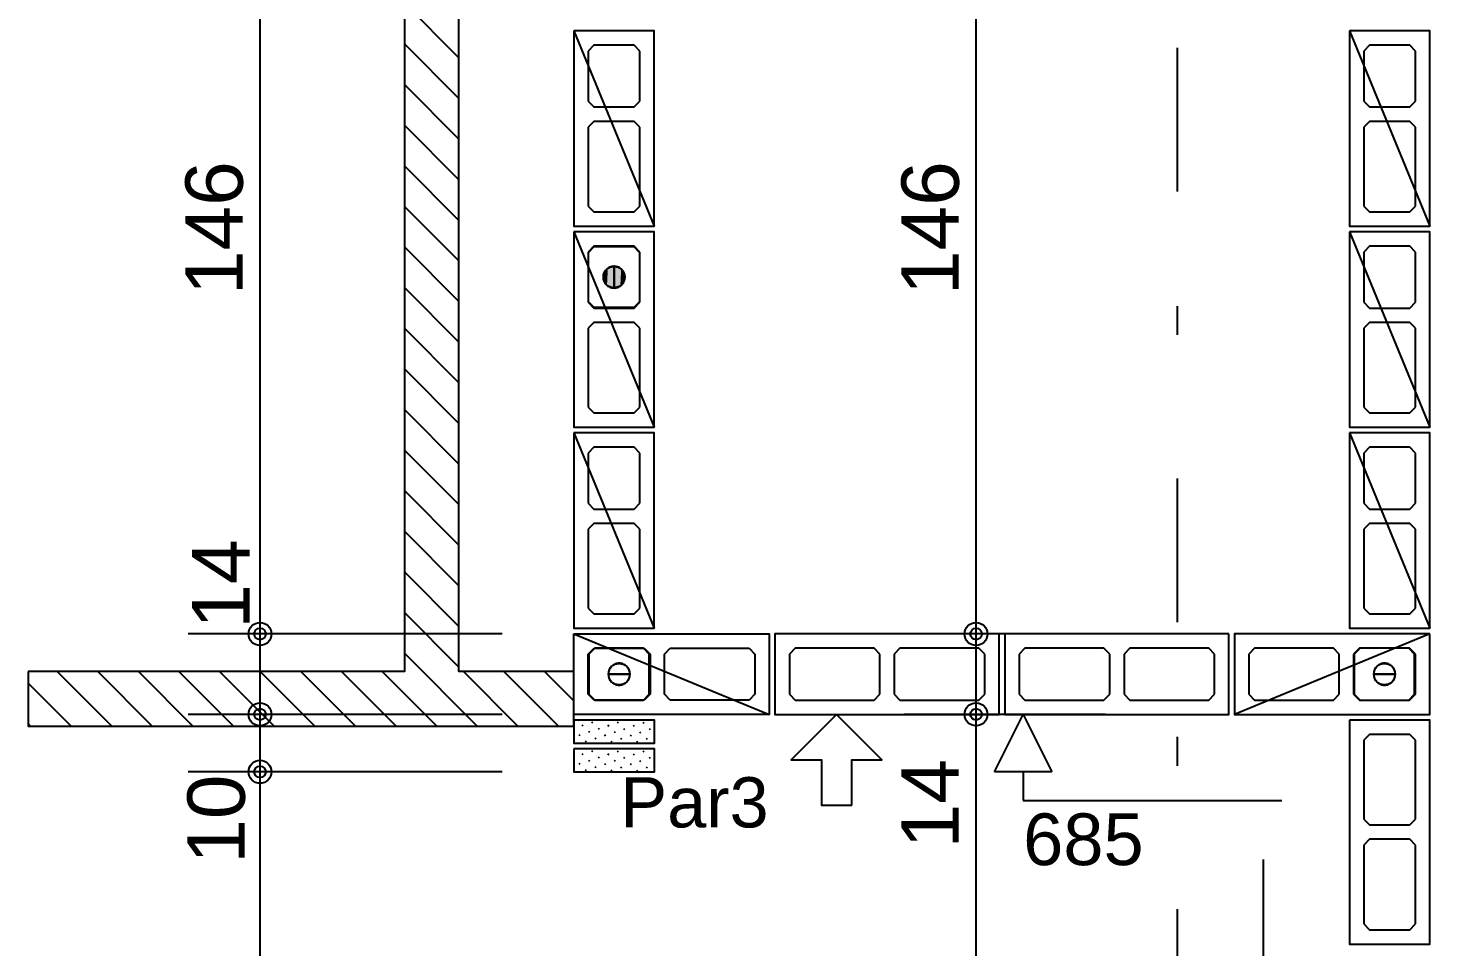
# Model space of a CAD drawing. Extents: x 0 to 119, y 0 to 84.
# Drawn here: x 25.334 to 30.214, y 68.217 to 71.417 of the extents above; entities that cross this region are included whole.
import ezdxf

# ---------------------------------------------------------------- set-up
doc = ezdxf.new("R2010")
doc.units = 0
doc.header["$MEASUREMENT"] = 0
doc.linetypes.add('ESTILO_TQS_0003', pattern=[1.5, 0.5, -0.4, 0.1, -0.5])
doc.linetypes.add('ESTILO_TQS_0005', pattern=[0.4, 0.3, -0.1])
for name, color, linetype in [('18', 6, 'CONTINUOUS'), ('20', 1, 'CONTINUOUS'), ('27', 250, 'CONTINUOUS'), ('29', 9, 'CONTINUOUS'), ('3', 7, 'CONTINUOUS'), ('35', 255, 'CONTINUOUS')]:
    doc.layers.add(name, color=color, linetype=linetype)
doc.styles.add('TQS_ARIAL', font='arial.ttf')

msp = doc.modelspace()

# ---------------------------------------------------------------- linework, layer by layer
at = {"layer": '18', "color": 6, "linetype": 'ESTILO_TQS_0003'}
msp.add_line((29.33366, 74.347959), (29.33366, 39.33386), dxfattribs=at)
at = {"layer": '18', "color": 6, "linetype": 'Continuous'}
msp.add_line((29.63366, 67.620963), (29.63366, 68.520963), dxfattribs=at)
at = {"layer": '20', "color": 1, "linetype": 'Continuous'}
for p, q in [((28.697558, 68.82668), (28.797558, 69.02668)), ((28.797558, 69.02668), (28.897558, 68.82668)), ((28.897558, 68.82668), (28.697558, 68.82668)), ((28.797558, 68.82668), (28.797558, 68.72668)), ((28.797558, 68.72668), (29.697558, 68.72668))]:
    msp.add_line(p, q, dxfattribs=at)
at = {"layer": '27', "color": 250, "linetype": 'ESTILO_TQS_0005'}
for points in [[(27.30366, 71.35668), (27.28366, 71.33668), (27.28366, 71.16168), (27.30366, 71.14168), (27.44366, 71.14168), (27.46366, 71.16168), (27.46366, 71.33668), (27.44366, 71.35668), (27.30366, 71.35668)], [(30.003576, 71.35668), (29.983576, 71.33668), (29.983576, 71.16168), (30.003576, 71.14168), (30.143576, 71.14168), (30.163576, 71.16168), (30.163576, 71.33668), (30.143576, 71.35668), (30.003576, 71.35668)], [(27.30366, 71.09168), (27.28366, 71.07168), (27.28366, 70.79668), (27.30366, 70.77668), (27.44366, 70.77668), (27.46366, 70.79668), (27.46366, 71.07168), (27.44366, 71.09168), (27.30366, 71.09168)], [(30.003576, 71.09168), (29.983576, 71.07168), (29.983576, 70.79668), (30.003576, 70.77668), (30.143576, 70.77668), (30.163576, 70.79668), (30.163576, 71.07168), (30.143576, 71.09168), (30.003576, 71.09168)], [(27.30366, 70.65668), (27.28366, 70.63668), (27.28366, 70.46168), (27.30366, 70.44168), (27.44366, 70.44168), (27.46366, 70.46168), (27.46366, 70.63668), (27.44366, 70.65668), (27.30366, 70.65668)], [(30.003576, 70.65668), (29.983576, 70.63668), (29.983576, 70.46168), (30.003576, 70.44168), (30.143576, 70.44168), (30.163576, 70.46168), (30.163576, 70.63668), (30.143576, 70.65668), (30.003576, 70.65668)], [(27.30366, 70.39168), (27.28366, 70.37168), (27.28366, 70.09668), (27.30366, 70.07668), (27.44366, 70.07668), (27.46366, 70.09668), (27.46366, 70.37168), (27.44366, 70.39168), (27.30366, 70.39168)], [(30.003576, 70.39168), (29.983576, 70.37168), (29.983576, 70.09668), (30.003576, 70.07668), (30.143576, 70.07668), (30.163576, 70.09668), (30.163576, 70.37168), (30.143576, 70.39168), (30.003576, 70.39168)], [(27.30366, 69.95668), (27.28366, 69.93668), (27.28366, 69.76168), (27.30366, 69.74168), (27.44366, 69.74168), (27.46366, 69.76168), (27.46366, 69.93668), (27.44366, 69.95668), (27.30366, 69.95668)], [(30.003576, 69.95668), (29.983576, 69.93668), (29.983576, 69.76168), (30.003576, 69.74168), (30.143576, 69.74168), (30.163576, 69.76168), (30.163576, 69.93668), (30.143576, 69.95668), (30.003576, 69.95668)], [(27.30366, 69.69168), (27.28366, 69.67168), (27.28366, 69.39668), (27.30366, 69.37668), (27.44366, 69.37668), (27.46366, 69.39668), (27.46366, 69.67168), (27.44366, 69.69168), (27.30366, 69.69168)], [(30.003576, 69.69168), (29.983576, 69.67168), (29.983576, 69.39668), (30.003576, 69.37668), (30.143576, 69.37668), (30.163576, 69.39668), (30.163576, 69.67168), (30.143576, 69.69168), (30.003576, 69.69168)], [(27.283754, 69.23668), (27.303754, 69.25668), (27.478754, 69.25668), (27.498754, 69.23668), (27.498754, 69.09668), (27.478754, 69.07668), (27.303754, 69.07668), (27.283754, 69.09668), (27.283754, 69.23668)], [(27.548754, 69.23668), (27.568754, 69.25668), (27.843754, 69.25668), (27.863754, 69.23668), (27.863754, 69.09668), (27.843754, 69.07668), (27.568754, 69.07668), (27.548754, 69.09668), (27.548754, 69.23668)], [(28.298754, 69.23668), (28.278754, 69.25668), (28.003754, 69.25668), (27.983754, 69.23668), (27.983754, 69.09668), (28.003754, 69.07668), (28.278754, 69.07668), (28.298754, 69.09668), (28.298754, 69.23668)], [(28.663754, 69.23668), (28.643754, 69.25668), (28.368754, 69.25668), (28.348754, 69.23668), (28.348754, 69.09668), (28.368754, 69.07668), (28.643754, 69.07668), (28.663754, 69.09668), (28.663754, 69.23668)], [(29.098754, 69.23668), (29.078754, 69.25668), (28.803754, 69.25668), (28.783754, 69.23668), (28.783754, 69.09668), (28.803754, 69.07668), (29.078754, 69.07668), (29.098754, 69.09668), (29.098754, 69.23668)], [(29.463754, 69.23668), (29.443754, 69.25668), (29.168754, 69.25668), (29.148754, 69.23668), (29.148754, 69.09668), (29.168754, 69.07668), (29.443754, 69.07668), (29.463754, 69.09668), (29.463754, 69.23668)], [(29.897855, 69.23668), (29.877855, 69.25668), (29.602855, 69.25668), (29.582855, 69.23668), (29.582855, 69.09668), (29.602855, 69.07668), (29.877855, 69.07668), (29.897855, 69.09668), (29.897855, 69.23668)], [(30.162855, 69.23668), (30.142855, 69.25668), (29.967855, 69.25668), (29.947855, 69.23668), (29.947855, 69.09668), (29.967855, 69.07668), (30.142855, 69.07668), (30.162855, 69.09668), (30.162855, 69.23668)], [(30.00366, 68.95668), (29.98366, 68.93668), (29.98366, 68.66168), (30.00366, 68.64168), (30.14366, 68.64168), (30.16366, 68.66168), (30.16366, 68.93668), (30.14366, 68.95668), (30.00366, 68.95668)], [(30.00366, 68.59168), (29.98366, 68.57168), (29.98366, 68.29668), (30.00366, 68.27668), (30.14366, 68.27668), (30.16366, 68.29668), (30.16366, 68.57168), (30.14366, 68.59168), (30.00366, 68.59168)]]:
    msp.add_lwpolyline(points, dxfattribs=at)
at = {"layer": '29', "color": 9, "linetype": 'Continuous'}
for p, q in [((26.643702, 71.502719), (26.833795, 71.312626)), ((26.643702, 71.361298), (26.833795, 71.171205)), ((26.643702, 71.219876), (26.833795, 71.029784)), ((26.643702, 71.078455), (26.833795, 70.888363)), ((26.643702, 70.937033), (26.833795, 70.746941)), ((26.643702, 70.795612), (26.833794, 70.60552)), ((26.643702, 70.654191), (26.833794, 70.464099)), ((26.643702, 70.512769), (26.833794, 70.322677)), ((26.643702, 70.371348), (26.833794, 70.181256)), ((26.643702, 70.229927), (26.833794, 70.039835)), ((26.643702, 70.088505), (26.833794, 69.898414)), ((26.643702, 69.947084), (26.833794, 69.756992)), ((26.643702, 69.805663), (26.833794, 69.615571)), ((26.643702, 69.664241), (26.833794, 69.47415)), ((26.643702, 69.52282), (26.833794, 69.332729)), ((26.643702, 69.381399), (26.833794, 69.191307)), ((26.643702, 69.239977), (26.897562, 68.986117)), ((25.434854, 69.176034), (25.624812, 68.986075)), ((25.576267, 69.176042), (25.766229, 68.98608)), ((25.71768, 69.17605), (25.907646, 68.986084)), ((25.859093, 69.176058), (26.049062, 68.986089)), ((26.000506, 69.176067), (26.190479, 68.986094)), ((26.141919, 69.176075), (26.331896, 68.986099)), ((26.283333, 69.176083), (26.473312, 68.986103)), ((26.424746, 69.176091), (26.614729, 68.986108)), ((26.566159, 69.176099), (26.756146, 68.986113)), ((26.848997, 69.176104), (27.038979, 68.986122)), ((26.990418, 69.176104), (27.180395, 68.986127)), ((27.13184, 69.176104), (27.23366, 69.074284)), ((25.333658, 69.135808), (25.483396, 68.98607)), ((25.333658, 68.994387), (25.341979, 68.986065))]:
    msp.add_line(p, q, dxfattribs=at)
msp.add_lwpolyline([(25.333658, 69.176028), (25.333658, 68.986065), (27.23366, 68.986129), (27.23366, 69.176104), (26.833794, 69.176104), (26.833795, 72.22668), (26.643702, 72.22668), (26.643702, 69.176104), (25.333658, 69.176104)], dxfattribs=at)
at = {"layer": '3', "color": 7, "linetype": 'Continuous'}
for p, q in [((27.23366, 71.40668), (27.51366, 70.72668)), ((29.933576, 71.40668), (30.213576, 70.72668)), ((27.23366, 70.70668), (27.51366, 70.02668)), ((29.933576, 70.70668), (30.213576, 70.02668)), ((27.30366, 70.65418), (27.28366, 70.63418)), ((27.28366, 70.63418), (27.28366, 70.46418)), ((27.44366, 70.65418), (27.30366, 70.65418)), ((27.46366, 70.63418), (27.44366, 70.65418)), ((27.46366, 70.46418), (27.46366, 70.63418)), ((27.28366, 70.46418), (27.30366, 70.44418)), ((27.30366, 70.44418), (27.44366, 70.44418)), ((27.44366, 70.44418), (27.46366, 70.46418)), ((27.23366, 70.00668), (27.51366, 69.32668)), ((29.933576, 70.00668), (30.213576, 69.32668)), ((27.233754, 69.30668), (27.913754, 69.02668)), ((30.212855, 69.30668), (29.532855, 69.02668)), ((27.306254, 69.25668), (27.286254, 69.23668)), ((27.476254, 69.25668), (27.306254, 69.25668)), ((27.496254, 69.23668), (27.476254, 69.25668)), ((29.970355, 69.25668), (29.950355, 69.23668)), ((30.140355, 69.25668), (29.970355, 69.25668)), ((30.160355, 69.23668), (30.140355, 69.25668)), ((27.286254, 69.23668), (27.286254, 69.09668)), ((27.496254, 69.09668), (27.496254, 69.23668)), ((29.950355, 69.23668), (29.950355, 69.09668)), ((30.160355, 69.09668), (30.160355, 69.23668)), ((27.286254, 69.09668), (27.306254, 69.07668)), ((27.306254, 69.07668), (27.476254, 69.07668)), ((27.476254, 69.07668), (27.496254, 69.09668)), ((29.950355, 69.09668), (29.970355, 69.07668)), ((29.970355, 69.07668), (30.140355, 69.07668)), ((30.140355, 69.07668), (30.160355, 69.09668)), ((27.245366, 69.00668), (27.245366, 69.00668)), ((27.28956, 69.00668), (27.28956, 69.00668)), ((27.333754, 69.00668), (27.333754, 69.00668)), ((27.377948, 69.00668), (27.377948, 69.00668)), ((27.422142, 69.00668), (27.422142, 69.00668)), ((27.466336, 69.00668), (27.466336, 69.00668)), ((27.510531, 69.00668), (27.510531, 69.00668)), ((27.233754, 68.974097), (27.233754, 68.974097)), ((27.25001, 69.002035), (27.25001, 69.002035)), ((27.250806, 68.957046), (27.254341, 68.95351)), ((27.261854, 68.990191), (27.26539, 68.986656)), ((27.284305, 68.967741), (27.28784, 68.964205)), ((27.295353, 69.000886), (27.298889, 68.997351)), ((27.311882, 68.984358), (27.311882, 68.984358)), ((27.317804, 68.978436), (27.32134, 68.9749)), ((27.340255, 68.955985), (27.34379, 68.952449)), ((27.351303, 68.989131), (27.354839, 68.985595)), ((27.373754, 68.96668), (27.377289, 68.963144)), ((27.384449, 69.000179), (27.387984, 68.996644)), ((27.406899, 68.977729), (27.410435, 68.974193)), ((27.42935, 68.955278), (27.432886, 68.951742)), ((27.440045, 68.988777), (27.443581, 68.985242)), ((27.462496, 68.966326), (27.466031, 68.962791)), ((27.473191, 68.999826), (27.476726, 68.99629)), ((27.495641, 68.977375), (27.499177, 68.973839)), ((27.233754, 68.929903), (27.233754, 68.929903)), ((27.245366, 68.90668), (27.245366, 68.90668)), ((27.273256, 68.934595), (27.276792, 68.931059)), ((27.28956, 68.90668), (27.28956, 68.90668)), ((27.306755, 68.94529), (27.310291, 68.941754)), ((27.333754, 68.90668), (27.333754, 68.90668)), ((27.362705, 68.933534), (27.366241, 68.929999)), ((27.377948, 68.90668), (27.377948, 68.90668)), ((27.396205, 68.944229), (27.39974, 68.940694)), ((27.422142, 68.90668), (27.422142, 68.90668)), ((27.435626, 68.949002), (27.435626, 68.949002)), ((27.451801, 68.932827), (27.455336, 68.929292)), ((27.466336, 68.90668), (27.466336, 68.90668)), ((27.484946, 68.943876), (27.488482, 68.94034)), ((27.497498, 68.931325), (27.497498, 68.931325)), ((27.510531, 68.90668), (27.510531, 68.90668)), ((27.233754, 68.874097), (27.233754, 68.874097)), ((27.25001, 68.902035), (27.25001, 68.902035)), ((27.250806, 68.857046), (27.254341, 68.85351)), ((27.261854, 68.890191), (27.26539, 68.886656)), ((27.284305, 68.867741), (27.28784, 68.864205)), ((27.295353, 68.900886), (27.298889, 68.897351)), ((27.311882, 68.884358), (27.311882, 68.884358)), ((27.317804, 68.878436), (27.32134, 68.8749)), ((27.351303, 68.889131), (27.354839, 68.885595)), ((27.373754, 68.86668), (27.377289, 68.863144)), ((27.384449, 68.900179), (27.387984, 68.896644)), ((27.406899, 68.877729), (27.410435, 68.874193)), ((27.440045, 68.888777), (27.443581, 68.885242)), ((27.462496, 68.866326), (27.466031, 68.862791)), ((27.473191, 68.899826), (27.476726, 68.89629)), ((27.495641, 68.877375), (27.499177, 68.873839)), ((27.233754, 68.829903), (27.233754, 68.829903)), ((27.273256, 68.834595), (27.276792, 68.831059)), ((27.306755, 68.84529), (27.310291, 68.841754)), ((27.340255, 68.855985), (27.34379, 68.852449)), ((27.362705, 68.833534), (27.366241, 68.829999)), ((27.396205, 68.844229), (27.39974, 68.840694)), ((27.42935, 68.855278), (27.432886, 68.851742)), ((27.435626, 68.849002), (27.435626, 68.849002)), ((27.451801, 68.832827), (27.455336, 68.829292)), ((27.484946, 68.843876), (27.488482, 68.84034)), ((27.497498, 68.831325), (27.497498, 68.831325))]:
    msp.add_line(p, q, dxfattribs=at)
for points in [[(27.23366, 71.40668), (27.23366, 70.72668), (27.51366, 70.72668), (27.51366, 71.40668), (27.23366, 71.40668)], [(29.933576, 71.40668), (29.933576, 70.72668), (30.213576, 70.72668), (30.213576, 71.40668), (29.933576, 71.40668)], [(27.23366, 70.70668), (27.23366, 70.02668), (27.51366, 70.02668), (27.51366, 70.70668), (27.23366, 70.70668)], [(29.933576, 70.70668), (29.933576, 70.02668), (30.213576, 70.02668), (30.213576, 70.70668), (29.933576, 70.70668)], [(27.37366, 70.54978), (27.373721, 70.549777), (27.373781, 70.549768), (27.37384, 70.549752), (27.373897, 70.549731), (27.373951, 70.549705), (27.374003, 70.549672), (27.374051, 70.549635), (27.374095, 70.549593), (27.374134, 70.549547), (27.374169, 70.549497), (27.374199, 70.549444), (27.374223, 70.549388), (27.374241, 70.54933), (27.374253, 70.549271), (27.374259, 70.54921), (27.374259, 70.54915), (27.374253, 70.549089), (27.374241, 70.54903), (27.374223, 70.548972), (27.374199, 70.548916), (27.374169, 70.548863), (27.374134, 70.548813), (27.374095, 70.548767), (27.374051, 70.548725), (27.374003, 70.548688), (27.373951, 70.548655), (27.373897, 70.548629), (27.37384, 70.548608), (27.373781, 70.548592), (27.373721, 70.548583), (27.37366, 70.54858), (27.37366, 70.58698), (27.369836, 70.586786), (27.366051, 70.586206), (27.362344, 70.585246), (27.358753, 70.583917), (27.355316, 70.58223), (27.352066, 70.580205), (27.349038, 70.577861), (27.346263, 70.575223), (27.343769, 70.572318), (27.341581, 70.569175), (27.339723, 70.565827), (27.338213, 70.562308), (27.337067, 70.558655), (27.336296, 70.554904), (27.335909, 70.551095), (27.335909, 70.547265), (27.336296, 70.543456), (27.337067, 70.539705), (27.338213, 70.536052), (27.339723, 70.532533), (27.341581, 70.529185), (27.343769, 70.526042), (27.346263, 70.523137), (27.349038, 70.520499), (27.352066, 70.518155), (27.355316, 70.51613), (27.358753, 70.514443), (27.362344, 70.513114), (27.366051, 70.512154), (27.369836, 70.511574), (27.37366, 70.51138), (27.37366, 70.54978)], [(27.37366, 70.54858), (27.373599, 70.548583), (27.373539, 70.548592), (27.37348, 70.548608), (27.373423, 70.548629), (27.373369, 70.548655), (27.373317, 70.548688), (27.373269, 70.548725), (27.373225, 70.548767), (27.373186, 70.548813), (27.373151, 70.548863), (27.373121, 70.548916), (27.373097, 70.548972), (27.373079, 70.54903), (27.373067, 70.549089), (27.373061, 70.54915), (27.373061, 70.54921), (27.373067, 70.549271), (27.373079, 70.54933), (27.373097, 70.549388), (27.373121, 70.549444), (27.373151, 70.549497), (27.373186, 70.549547), (27.373225, 70.549593), (27.373269, 70.549635), (27.373317, 70.549672), (27.373369, 70.549705), (27.373423, 70.549731), (27.37348, 70.549752), (27.373539, 70.549768), (27.373599, 70.549777), (27.37366, 70.54978), (27.37366, 70.51138), (27.377484, 70.511574), (27.381269, 70.512154), (27.384976, 70.513114), (27.388567, 70.514443), (27.392004, 70.51613), (27.395254, 70.518155), (27.398282, 70.520499), (27.401057, 70.523137), (27.403551, 70.526042), (27.405739, 70.529185), (27.407597, 70.532533), (27.409107, 70.536052), (27.410253, 70.539705), (27.411024, 70.543456), (27.411411, 70.547265), (27.411411, 70.551095), (27.411024, 70.554904), (27.410253, 70.558655), (27.409107, 70.562308), (27.407597, 70.565827), (27.405739, 70.569175), (27.403551, 70.572318), (27.401057, 70.575223), (27.398282, 70.577861), (27.395254, 70.580205), (27.392004, 70.58223), (27.388567, 70.583917), (27.384976, 70.585246), (27.381269, 70.586206), (27.377484, 70.586786), (27.37366, 70.58698), (27.37366, 70.54858)], [(27.23366, 70.00668), (27.23366, 69.32668), (27.51366, 69.32668), (27.51366, 70.00668), (27.23366, 70.00668)], [(29.933576, 70.00668), (29.933576, 69.32668), (30.213576, 69.32668), (30.213576, 70.00668), (29.933576, 70.00668)], [(27.233754, 69.30668), (27.913754, 69.30668), (27.913754, 69.02668), (27.233754, 69.02668), (27.233754, 69.30668)], [(28.713754, 69.30668), (27.933754, 69.30668), (27.933754, 69.02668), (28.713754, 69.02668), (28.713754, 69.30668)], [(29.513754, 69.30668), (28.733754, 69.30668), (28.733754, 69.02668), (29.513754, 69.02668), (29.513754, 69.30668)], [(30.212855, 69.30668), (29.532855, 69.30668), (29.532855, 69.02668), (30.212855, 69.02668), (30.212855, 69.30668)], [(27.391854, 69.16668), (27.391851, 69.166619), (27.391842, 69.166559), (27.391826, 69.1665), (27.391805, 69.166443), (27.391778, 69.166389), (27.391746, 69.166337), (27.391709, 69.166289), (27.391667, 69.166245), (27.391621, 69.166206), (27.391571, 69.166171), (27.391518, 69.166141), (27.391462, 69.166117), (27.391404, 69.166099), (27.391345, 69.166087), (27.391284, 69.166081), (27.391223, 69.166081), (27.391163, 69.166087), (27.391103, 69.166099), (27.391045, 69.166117), (27.39099, 69.166141), (27.390936, 69.166171), (27.390887, 69.166206), (27.39084, 69.166245), (27.390799, 69.166289), (27.390761, 69.166337), (27.390729, 69.166389), (27.390702, 69.166443), (27.390681, 69.1665), (27.390666, 69.166559), (27.390657, 69.166619), (27.390654, 69.16668), (27.429054, 69.16668), (27.42886, 69.170504), (27.42828, 69.174289), (27.42732, 69.177996), (27.42599, 69.181587), (27.424304, 69.185024), (27.422279, 69.188274), (27.419935, 69.191302), (27.417297, 69.194077), (27.414391, 69.196571), (27.411249, 69.198759), (27.407901, 69.200617), (27.404382, 69.202127), (27.400729, 69.203273), (27.396978, 69.204044), (27.393168, 69.204431), (27.389339, 69.204431), (27.38553, 69.204044), (27.381779, 69.203273), (27.378126, 69.202127), (27.374607, 69.200617), (27.371259, 69.198759), (27.368116, 69.196571), (27.365211, 69.194077), (27.362573, 69.191302), (27.360229, 69.188274), (27.358204, 69.185024), (27.356517, 69.181587), (27.355187, 69.177996), (27.354228, 69.174289), (27.353648, 69.170504), (27.353454, 69.16668), (27.391854, 69.16668)], [(30.055955, 69.16668), (30.055952, 69.166619), (30.055942, 69.166559), (30.055927, 69.1665), (30.055906, 69.166443), (30.055879, 69.166389), (30.055847, 69.166337), (30.05581, 69.166289), (30.055768, 69.166245), (30.055722, 69.166206), (30.055672, 69.166171), (30.055619, 69.166141), (30.055563, 69.166117), (30.055505, 69.166099), (30.055446, 69.166087), (30.055385, 69.166081), (30.055324, 69.166081), (30.055264, 69.166087), (30.055204, 69.166099), (30.055146, 69.166117), (30.05509, 69.166141), (30.055037, 69.166171), (30.054987, 69.166206), (30.054941, 69.166245), (30.054899, 69.166289), (30.054862, 69.166337), (30.05483, 69.166389), (30.054803, 69.166443), (30.054782, 69.1665), (30.054767, 69.166559), (30.054758, 69.166619), (30.054755, 69.16668), (30.093155, 69.16668), (30.092961, 69.170504), (30.092381, 69.174289), (30.091421, 69.177996), (30.090091, 69.181587), (30.088405, 69.185024), (30.08638, 69.188274), (30.084036, 69.191302), (30.081398, 69.194077), (30.078492, 69.196571), (30.07535, 69.198759), (30.072002, 69.200617), (30.068483, 69.202127), (30.064829, 69.203273), (30.061079, 69.204044), (30.057269, 69.204431), (30.05344, 69.204431), (30.049631, 69.204044), (30.04588, 69.203273), (30.042227, 69.202127), (30.038708, 69.200617), (30.03536, 69.198759), (30.032217, 69.196571), (30.029312, 69.194077), (30.026674, 69.191302), (30.02433, 69.188274), (30.022304, 69.185024), (30.020618, 69.181587), (30.019288, 69.177996), (30.018328, 69.174289), (30.017749, 69.170504), (30.017555, 69.16668), (30.055955, 69.16668)], [(27.390654, 69.16668), (27.390657, 69.166741), (27.390666, 69.166801), (27.390681, 69.16686), (27.390702, 69.166917), (27.390729, 69.166971), (27.390761, 69.167023), (27.390799, 69.167071), (27.39084, 69.167115), (27.390887, 69.167154), (27.390936, 69.167189), (27.39099, 69.167219), (27.391045, 69.167243), (27.391103, 69.167261), (27.391163, 69.167273), (27.391223, 69.167279), (27.391284, 69.167279), (27.391345, 69.167273), (27.391404, 69.167261), (27.391462, 69.167243), (27.391518, 69.167219), (27.391571, 69.167189), (27.391621, 69.167154), (27.391667, 69.167115), (27.391709, 69.167071), (27.391746, 69.167023), (27.391778, 69.166971), (27.391805, 69.166917), (27.391826, 69.16686), (27.391842, 69.166801), (27.391851, 69.166741), (27.391854, 69.16668), (27.353454, 69.16668), (27.353648, 69.162856), (27.354228, 69.159071), (27.355187, 69.155364), (27.356517, 69.151773), (27.358204, 69.148336), (27.360229, 69.145086), (27.362573, 69.142058), (27.365211, 69.139283), (27.368116, 69.136789), (27.371259, 69.134601), (27.374607, 69.132743), (27.378126, 69.131233), (27.381779, 69.130087), (27.38553, 69.129316), (27.389339, 69.128929), (27.393168, 69.128929), (27.396978, 69.129316), (27.400729, 69.130087), (27.404382, 69.131233), (27.407901, 69.132743), (27.411249, 69.134601), (27.414391, 69.136789), (27.417297, 69.139283), (27.419935, 69.142058), (27.422279, 69.145086), (27.424304, 69.148336), (27.42599, 69.151773), (27.42732, 69.155364), (27.42828, 69.159071), (27.42886, 69.162856), (27.429054, 69.16668), (27.390654, 69.16668)], [(30.054755, 69.16668), (30.054758, 69.166741), (30.054767, 69.166801), (30.054782, 69.16686), (30.054803, 69.166917), (30.05483, 69.166971), (30.054862, 69.167023), (30.054899, 69.167071), (30.054941, 69.167115), (30.054987, 69.167154), (30.055037, 69.167189), (30.05509, 69.167219), (30.055146, 69.167243), (30.055204, 69.167261), (30.055264, 69.167273), (30.055324, 69.167279), (30.055385, 69.167279), (30.055446, 69.167273), (30.055505, 69.167261), (30.055563, 69.167243), (30.055619, 69.167219), (30.055672, 69.167189), (30.055722, 69.167154), (30.055768, 69.167115), (30.05581, 69.167071), (30.055847, 69.167023), (30.055879, 69.166971), (30.055906, 69.166917), (30.055927, 69.16686), (30.055942, 69.166801), (30.055952, 69.166741), (30.055955, 69.16668), (30.017555, 69.16668), (30.017749, 69.162856), (30.018328, 69.159071), (30.019288, 69.155364), (30.020618, 69.151773), (30.022304, 69.148336), (30.02433, 69.145086), (30.026674, 69.142058), (30.029312, 69.139283), (30.032217, 69.136789), (30.03536, 69.134601), (30.038708, 69.132743), (30.042227, 69.131233), (30.04588, 69.130087), (30.049631, 69.129316), (30.05344, 69.128929), (30.057269, 69.128929), (30.061079, 69.129316), (30.064829, 69.130087), (30.068483, 69.131233), (30.072002, 69.132743), (30.07535, 69.134601), (30.078492, 69.136789), (30.081398, 69.139283), (30.084036, 69.142058), (30.08638, 69.145086), (30.088405, 69.148336), (30.090091, 69.151773), (30.091421, 69.155364), (30.092381, 69.159071), (30.092961, 69.162856), (30.093155, 69.16668), (30.054755, 69.16668)], [(27.233754, 69.00668), (27.233754, 68.92668), (27.513754, 68.92668), (27.513754, 69.00668), (27.233754, 69.00668)], [(28.200775, 68.710733), (28.200775, 68.868706), (28.306092, 68.868706), (28.148118, 69.02668), (27.990144, 68.868706), (28.09546, 68.868706), (28.09546, 68.710733), (28.200775, 68.710733)], [(29.93366, 69.00668), (29.93366, 68.22668), (30.21366, 68.22668), (30.21366, 69.00668), (29.93366, 69.00668)], [(27.233754, 68.90668), (27.233754, 68.82668), (27.513754, 68.82668), (27.513754, 68.90668), (27.233754, 68.90668)]]:
    msp.add_lwpolyline(points, dxfattribs=at)
for centre in [(27.37366, 70.54918), (27.391254, 69.16668), (30.055355, 69.16668)]:
    msp.add_circle(centre, 0.0372, dxfattribs=at)
for points in [[(27.338213, 70.562308), (27.338213, 70.536052), (27.339723, 70.565827)], [(27.338213, 70.536052), (27.339723, 70.532533), (27.339723, 70.565827)], [(27.339723, 70.565827), (27.339723, 70.532533), (27.341581, 70.569175)], [(27.339723, 70.532533), (27.341581, 70.529185), (27.341581, 70.569175)], [(27.341581, 70.569175), (27.341581, 70.529185), (27.343769, 70.572318)], [(27.341581, 70.529185), (27.343769, 70.526042), (27.343769, 70.572318)], [(27.343769, 70.572318), (27.343769, 70.526042), (27.346263, 70.575223)], [(27.343769, 70.526042), (27.346263, 70.523137), (27.346263, 70.575223)], [(27.346263, 70.575223), (27.346263, 70.523137), (27.349038, 70.577861)], [(27.346263, 70.523137), (27.349038, 70.520499), (27.349038, 70.577861)], [(27.349038, 70.577861), (27.349038, 70.520499), (27.352066, 70.580205)], [(27.349038, 70.520499), (27.352066, 70.518155), (27.352066, 70.580205)], [(27.352066, 70.580205), (27.352066, 70.518155), (27.355316, 70.58223)], [(27.352066, 70.518155), (27.355316, 70.51613), (27.355316, 70.58223)], [(27.355316, 70.58223), (27.355316, 70.51613), (27.358753, 70.583917)], [(27.355316, 70.51613), (27.358753, 70.514443), (27.358753, 70.583917)], [(27.358753, 70.583917), (27.358753, 70.514443), (27.362344, 70.585246)], [(27.358753, 70.514443), (27.362344, 70.513114), (27.362344, 70.585246)], [(27.362344, 70.585246), (27.362344, 70.513114), (27.366051, 70.586206)], [(27.362344, 70.513114), (27.366051, 70.512154), (27.366051, 70.586206)], [(27.369836, 70.511574), (27.369836, 70.586786), (27.366051, 70.512154)], [(27.366051, 70.586206), (27.366051, 70.512154), (27.369836, 70.586786)], [(27.369836, 70.511574), (27.37366, 70.54978), (27.37366, 70.58698)], [(27.369836, 70.511574), (27.37366, 70.58698), (27.369836, 70.586786)], [(27.37366, 70.54858), (27.377484, 70.586786), (27.37366, 70.58698)], [(27.37366, 70.54858), (27.37366, 70.51138), (27.377484, 70.586786)], [(27.37366, 70.51138), (27.377484, 70.511574), (27.377484, 70.586786)], [(27.377484, 70.586786), (27.377484, 70.511574), (27.381269, 70.586206)], [(27.377484, 70.511574), (27.381269, 70.512154), (27.381269, 70.586206)], [(27.381269, 70.586206), (27.381269, 70.512154), (27.384976, 70.585246)], [(27.381269, 70.512154), (27.384976, 70.513114), (27.384976, 70.585246)], [(27.384976, 70.585246), (27.384976, 70.513114), (27.388567, 70.583917)], [(27.384976, 70.513114), (27.388567, 70.514443), (27.388567, 70.583917)], [(27.388567, 70.583917), (27.388567, 70.514443), (27.392004, 70.58223)], [(27.388567, 70.514443), (27.392004, 70.51613), (27.392004, 70.58223)], [(27.392004, 70.58223), (27.392004, 70.51613), (27.395254, 70.580205)], [(27.392004, 70.51613), (27.395254, 70.518155), (27.395254, 70.580205)], [(27.395254, 70.580205), (27.395254, 70.518155), (27.398282, 70.577861)], [(27.395254, 70.518155), (27.398282, 70.520499), (27.398282, 70.577861)], [(27.398282, 70.577861), (27.398282, 70.520499), (27.401057, 70.575223)], [(27.398282, 70.520499), (27.401057, 70.523137), (27.401057, 70.575223)], [(27.401057, 70.575223), (27.401057, 70.523137), (27.403551, 70.572318)], [(27.401057, 70.523137), (27.403551, 70.526042), (27.403551, 70.572318)], [(27.403551, 70.572318), (27.403551, 70.526042), (27.405739, 70.569175)], [(27.403551, 70.526042), (27.405739, 70.529185), (27.405739, 70.569175)], [(27.405739, 70.569175), (27.405739, 70.529185), (27.407597, 70.565827)], [(27.405739, 70.529185), (27.407597, 70.532533), (27.407597, 70.565827)], [(27.407597, 70.565827), (27.407597, 70.532533), (27.409107, 70.562308)], [(27.335909, 70.551095), (27.335909, 70.547265), (27.336296, 70.554904)], [(27.335909, 70.547265), (27.336296, 70.543456), (27.336296, 70.554904)], [(27.336296, 70.554904), (27.336296, 70.543456), (27.337067, 70.558655)], [(27.336296, 70.543456), (27.337067, 70.539705), (27.337067, 70.558655)], [(27.337067, 70.558655), (27.337067, 70.539705), (27.338213, 70.562308)], [(27.337067, 70.539705), (27.338213, 70.536052), (27.338213, 70.562308)], [(27.369836, 70.511574), (27.37366, 70.51138), (27.37366, 70.54978)], [(27.373225, 70.548767), (27.37366, 70.54858), (27.373186, 70.548813)], [(27.37366, 70.54858), (27.37366, 70.54858), (27.373186, 70.548813)], [(27.373186, 70.548813), (27.37366, 70.54858), (27.373186, 70.548813)], [(27.37366, 70.54858), (27.37366, 70.54858), (27.373186, 70.548813)], [(27.373186, 70.548813), (27.37366, 70.54858), (27.373186, 70.548813)], [(27.37366, 70.54858), (27.37366, 70.54858), (27.373186, 70.548813)], [(27.373269, 70.548725), (27.37366, 70.54858), (27.373225, 70.548767)], [(27.37366, 70.54858), (27.37366, 70.54858), (27.373225, 70.548767)], [(27.373225, 70.548767), (27.37366, 70.54858), (27.373225, 70.548767)], [(27.37366, 70.54858), (27.37366, 70.54858), (27.373225, 70.548767)], [(27.373317, 70.548688), (27.37366, 70.54858), (27.373269, 70.548725)], [(27.37366, 70.54858), (27.37366, 70.54858), (27.373269, 70.548725)], [(27.373369, 70.548655), (27.37366, 70.54858), (27.373317, 70.548688)], [(27.37366, 70.54858), (27.37366, 70.54858), (27.373317, 70.548688)], [(27.37348, 70.548608), (27.37366, 70.54858), (27.373369, 70.548655)], [(27.37366, 70.54858), (27.37366, 70.54858), (27.373369, 70.548655)], [(27.37366, 70.54858), (27.37366, 70.54858), (27.37348, 70.548608)], [(27.37366, 70.54858), (27.37366, 70.54858), (27.37348, 70.548608)], [(27.37366, 70.54978), (27.374134, 70.549547), (27.37366, 70.54978)], [(27.374134, 70.549547), (27.374134, 70.549547), (27.37366, 70.54978)], [(27.37366, 70.54978), (27.374134, 70.549547), (27.37366, 70.54978)], [(27.374134, 70.549547), (27.374134, 70.549547), (27.37366, 70.54978)], [(27.37366, 70.54978), (27.374134, 70.549547), (27.37366, 70.54978)], [(27.374134, 70.549547), (27.374095, 70.549593), (27.37366, 70.54978)], [(27.37366, 70.54978), (27.374095, 70.549593), (27.37366, 70.54978)], [(27.374095, 70.549593), (27.374095, 70.549593), (27.37366, 70.54978)], [(27.37366, 70.54978), (27.374095, 70.549593), (27.37366, 70.54978)], [(27.374095, 70.549593), (27.374051, 70.549635), (27.37366, 70.54978)], [(27.37366, 70.54978), (27.374051, 70.549635), (27.37366, 70.54978)], [(27.374051, 70.549635), (27.374003, 70.549672), (27.37366, 70.54978)], [(27.37366, 70.54978), (27.374003, 70.549672), (27.37366, 70.54978)], [(27.374003, 70.549672), (27.373951, 70.549705), (27.37366, 70.54978)], [(27.37366, 70.54978), (27.373951, 70.549705), (27.37366, 70.54978)], [(27.373951, 70.549705), (27.37384, 70.549752), (27.37366, 70.54978)], [(27.37366, 70.54978), (27.37384, 70.549752), (27.37366, 70.54978)], [(27.37384, 70.549752), (27.37366, 70.54978), (27.37366, 70.54978)], [(27.37366, 70.54978), (27.37366, 70.54978), (27.37366, 70.54978)], [(27.37366, 70.54978), (27.37366, 70.54978), (27.37366, 70.54978)], [(27.37366, 70.54978), (27.37366, 70.54978), (27.37366, 70.54978)], [(27.37366, 70.54978), (27.37366, 70.54978), (27.37366, 70.54978)], [(27.37366, 70.54978), (27.37366, 70.54978), (27.37366, 70.54978)], [(27.37366, 70.54978), (27.37366, 70.54978), (27.37366, 70.54978)], [(27.37366, 70.54978), (27.37366, 70.54978), (27.37366, 70.54978)], [(27.37366, 70.54978), (27.37366, 70.54978), (27.37366, 70.54978)], [(27.37366, 70.54978), (27.37366, 70.54978), (27.37366, 70.54978)], [(27.37366, 70.54978), (27.37366, 70.54978), (27.37366, 70.54978)], [(27.37366, 70.54978), (27.37366, 70.54978), (27.37366, 70.54978)], [(27.37366, 70.54978), (27.37366, 70.54978), (27.37366, 70.54978)], [(27.37366, 70.54858), (27.37366, 70.54858), (27.37366, 70.54858)], [(27.37366, 70.54858), (27.37366, 70.54858), (27.37366, 70.54858)], [(27.37366, 70.54858), (27.37366, 70.54858), (27.37366, 70.54858)], [(27.37366, 70.54858), (27.37366, 70.54858), (27.37366, 70.54858)], [(27.37366, 70.54858), (27.37366, 70.54858), (27.37366, 70.54858)], [(27.37366, 70.54858), (27.37366, 70.54858), (27.37366, 70.54858)], [(27.37366, 70.54858), (27.37366, 70.54858), (27.37366, 70.54858)], [(27.37366, 70.54858), (27.37366, 70.54858), (27.37366, 70.54858)], [(27.37366, 70.54858), (27.37366, 70.54858), (27.37366, 70.54858)], [(27.37366, 70.54858), (27.37366, 70.54858), (27.37366, 70.54858)], [(27.37366, 70.54858), (27.37366, 70.54858), (27.37366, 70.54858)], [(27.37366, 70.54858), (27.37366, 70.54858), (27.37366, 70.54858)], [(27.407597, 70.532533), (27.409107, 70.536052), (27.409107, 70.562308)], [(27.409107, 70.562308), (27.409107, 70.536052), (27.410253, 70.558655)], [(27.409107, 70.536052), (27.410253, 70.539705), (27.410253, 70.558655)], [(27.410253, 70.558655), (27.410253, 70.539705), (27.411024, 70.554904)], [(27.410253, 70.539705), (27.411024, 70.543456), (27.411024, 70.554904)], [(27.411024, 70.554904), (27.411024, 70.543456), (27.411411, 70.551095)], [(27.411024, 70.543456), (27.411411, 70.547265), (27.411411, 70.551095)]]:
    msp.add_solid(points, dxfattribs=at)
at = {"layer": '35', "color": 255, "linetype": 'Continuous'}
for p, q in [((26.14116, 69.05668), (26.14116, 72.47668)), ((28.633672, 69.05668), (28.633672, 72.47668)), ((26.14116, 68.77668), (26.14116, 69.55668)), ((28.633672, 68.77668), (28.633672, 69.55668)), ((26.983754, 69.30668), (25.89116, 69.30668)), ((26.983754, 69.30668), (25.89116, 69.30668)), ((27.233754, 69.30668), (27.233754, 69.30668)), ((27.233754, 69.30668), (27.233754, 69.30668)), ((29.08366, 69.30668), (28.383672, 69.30668)), ((29.08366, 69.30668), (28.383672, 69.30668)), ((29.33366, 69.30668), (29.33366, 69.30668)), ((29.33366, 69.30668), (29.33366, 69.30668)), ((26.14116, 68.57668), (26.14116, 69.27668)), ((28.633672, 65.27668), (28.633672, 69.27668)), ((26.14116, 66.75668), (26.14116, 69.07668)), ((26.983754, 69.02668), (25.89116, 69.02668)), ((26.983754, 69.02668), (25.89116, 69.02668)), ((27.233754, 69.02668), (27.233754, 69.02668)), ((27.233754, 69.02668), (27.233754, 69.02668)), ((29.08366, 69.02668), (28.383672, 69.02668)), ((29.08366, 69.02668), (28.383672, 69.02668)), ((29.33366, 69.02668), (29.33366, 69.02668)), ((29.33366, 69.02668), (29.33366, 69.02668)), ((26.983754, 68.82668), (25.89116, 68.82668)), ((26.983754, 68.82668), (25.89116, 68.82668)), ((27.233754, 68.82668), (27.233754, 68.82668)), ((27.233754, 68.82668), (27.233754, 68.82668))]:
    msp.add_line(p, q, dxfattribs=at)
for centre, radius in [((26.14116, 69.30668), 0.04), ((26.14116, 69.30668), 0.04), ((28.633672, 69.30668), 0.04), ((28.633672, 69.30668), 0.04), ((26.14116, 69.30668), 0.02), ((26.14116, 69.30668), 0.02), ((28.633672, 69.30668), 0.02), ((28.633672, 69.30668), 0.02), ((26.14116, 69.02668), 0.04), ((26.14116, 69.02668), 0.04), ((28.633672, 69.02668), 0.04), ((28.633672, 69.02668), 0.04), ((26.14116, 69.02668), 0.02), ((26.14116, 69.02668), 0.02), ((28.633672, 69.02668), 0.02), ((28.633672, 69.02668), 0.02), ((26.14116, 68.82668), 0.04), ((26.14116, 68.82668), 0.04), ((26.14116, 68.82668), 0.02), ((26.14116, 68.82668), 0.02)]:
    msp.add_circle(centre, radius, dxfattribs=at)

# ---------------------------------------------------------------- texts
at = {"layer": '20', "color": 1, "linetype": 'ESTILO_TQS_0003', "style": 'TQS_ARIAL'}
msp.add_text('685', height=0.18, dxfattribs=at).set_placement((28.797558, 68.50168))
at = {"layer": '3', "color": 7, "linetype": 'Continuous', "style": 'TQS_ARIAL'}
msp.add_text('Par3', height=0.175, dxfattribs=at).set_placement((27.395256, 68.63293))
at = {"layer": '35', "color": 255, "linetype": 'Continuous', "style": 'TQS_ARIAL'}
for s, p in [('146', (26.08116, 70.48668)), ('146', (28.573672, 70.48668)), ('14', (26.104734, 69.324951)), ('14', (28.573672, 68.560013)), ('10', (26.08827, 68.50632))]:
    msp.add_text(s, height=0.2, rotation=90, dxfattribs=at).set_placement(p)

doc.saveas('drawing.dxf')
